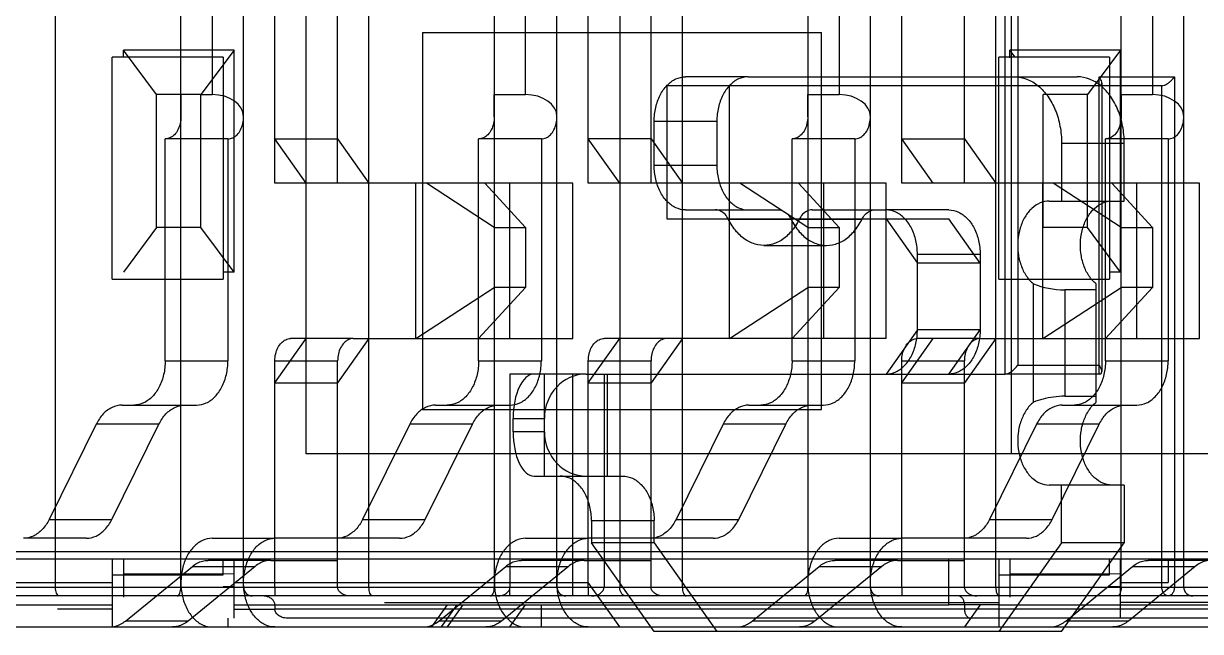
# Model space of a CAD drawing. Header units: millimetres. Extents: x 0 to 594, y 0 to 420.
# Drawn here: x 164.291 to 166.946, y 89.683 to 91.053 of the extents above; entities that cross this region are included whole.
import ezdxf

# ---------------------------------------------------------------- set-up
doc = ezdxf.new("R2010")
doc.units = ezdxf.units.MM
doc.header["$LTSCALE"] = 32.67
doc.layers.get('0').update_dxf_attribs({"linetype": 'CONTINUOUS'})

msp = doc.modelspace()

# ---------------------------------------------------------------- linework, layer by layer
at = {"color": 9, "linetype": 'CONTINUOUS'}
for p, q in [((166.5059, 90.2632), (166.5059, 92.6132)), ((166.5342, 92.5932), (166.5342, 90.2832)), ((165.9261, 90.9332), (165.7846, 90.9332)), ((166.5271, 90.9332), (166.6685, 90.9332)), ((166.718, 90.2632), (166.718, 90.9332)), ((166.718, 90.9332), (166.8877, 90.9332)), ((166.8877, 90.9332), (166.8877, 89.7832)), ((166.8594, 90.9132), (166.718, 90.9132)), ((166.8594, 89.7832), (166.8594, 90.9132)), ((165.7139, 90.8332), (165.8554, 90.8332)), ((166.7746, 90.7832), (166.6332, 90.7832)), ((165.8554, 90.7332), (165.7139, 90.7332)), ((166.6049, 90.6532), (166.7463, 90.6532)), ((165.7846, 90.6332), (165.9942, 90.6332)), ((166.0701, 90.6332), (166.2115, 90.6332)), ((166.3786, 90.6332), (166.2372, 90.6332)), ((166.0231, 90.6119), (165.8817, 90.6119)), ((166.1826, 90.6119), (166.0411, 90.6119)), ((166.3079, 90.5332), (166.4493, 90.5332)), ((166.4493, 90.3632), (166.3079, 90.3632)), ((165.0351, 90.3432), (164.8937, 90.3432)), ((165.7422, 90.3432), (165.6008, 90.3432)), ((166.4493, 90.3432), (166.3079, 90.3432)), ((164.6108, 90.2932), (164.7523, 90.2932)), ((164.8583, 90.2932), (164.9998, 90.2932)), ((165.318, 90.2932), (165.4594, 90.2932)), ((165.5654, 90.2932), (165.7069, 90.2932)), ((166.0251, 90.2932), (166.1665, 90.2932)), ((166.2725, 90.2932), (166.414, 90.2932)), ((166.5342, 90.2832), (166.718, 90.2832)), ((166.7322, 90.2932), (166.8736, 90.2932)), ((165.5607, 90.2632), (165.4429, 90.2632)), ((166.2372, 90.2632), (166.3786, 90.2632)), ((166.718, 90.2632), (166.5059, 90.2632)), ((164.5134, 90.1932), (164.6816, 90.1932)), ((165.2205, 90.1932), (165.3887, 90.1932)), ((165.9276, 90.1932), (166.0958, 90.1932)), ((166.6347, 90.1932), (166.8029, 90.1932)), ((164.5968, 90.1505), (164.4554, 90.1505)), ((165.304, 90.1505), (165.1625, 90.1505)), ((165.3957, 90.1632), (165.4664, 90.1632)), ((166.0111, 90.1505), (165.8696, 90.1505)), ((166.7182, 90.1505), (166.5767, 90.1505)), ((165.4664, 90.1332), (165.3957, 90.1332)), ((165.4429, 90.0332), (165.6432, 90.0332)), ((166.7463, 90.0132), (166.6049, 90.0132)), ((164.3491, 89.9358), (164.4905, 89.9358)), ((165.0562, 89.9358), (165.1976, 89.9358)), ((165.7633, 89.9358), (165.9048, 89.9358)), ((166.4704, 89.9358), (166.6119, 89.9358)), ((165.5725, 89.9332), (165.7139, 89.9332)), ((164.4326, 89.8932), (164.2912, 89.8932)), ((164.7169, 89.8932), (164.8583, 89.8932)), ((165.1397, 89.8932), (164.9983, 89.8932)), ((165.424, 89.8932), (165.5654, 89.8932)), ((165.8468, 89.8932), (165.7054, 89.8932)), ((166.1311, 89.8932), (166.2725, 89.8932)), ((166.5539, 89.8932), (166.4125, 89.8932)), ((164.6721, 89.8298), (164.8135, 89.8298)), ((164.8489, 89.8432), (164.7074, 89.8432)), ((165.3792, 89.8298), (165.5206, 89.8298)), ((165.556, 89.8432), (165.4145, 89.8432)), ((166.0863, 89.8298), (166.2277, 89.8298)), ((166.2631, 89.8432), (166.1217, 89.8432)), ((166.7934, 89.8298), (166.9348, 89.8298)), ((166.9702, 89.8432), (166.8288, 89.8432)), ((164.4914, 89.8107), (164.7414, 89.8107)), ((164.5164, 89.8136), (164.7664, 89.8133)), ((166.4914, 89.8107), (166.7414, 89.8107)), ((166.5164, 89.8136), (166.7664, 89.8133)), ((163.5148, 89.7832), (170.4008, 89.7832)), ((164.7414, 89.7846), (164.7664, 89.7846)), ((166.7414, 89.7846), (166.7664, 89.7846)), ((166.7664, 89.7932), (166.8737, 89.7932)), ((170.3808, 89.7632), (163.5431, 89.7632)), ((169.1717, 89.7332), (164.8583, 89.7332)), ((165.6008, 89.7432), (166.3786, 89.7432)), ((166.4914, 89.7432), (166.7664, 89.7432)), ((164.6626, 89.7066), (164.5212, 89.7066)), ((170.1687, 89.7132), (164.8866, 89.7132)), ((165.3697, 89.7066), (165.2283, 89.7066)), ((166.0768, 89.7066), (165.9354, 89.7066)), ((166.7839, 89.7066), (166.6425, 89.7066))]:
    msp.add_line(p, q, dxfattribs=at)
at = {"color": 6, "linetype": 'CONTINUOUS'}
for p, q in [((164.929, 90.0832), (164.929, 92.2432)), ((164.3634, 89.7832), (164.3634, 92.1132)), ((164.6462, 90.8932), (164.6462, 92.1132)), ((164.7876, 89.7832), (164.7876, 92.1132)), ((165.0705, 89.7832), (165.0705, 92.1132)), ((165.3533, 92.1132), (165.3533, 90.8932)), ((165.4947, 89.7832), (165.4947, 92.1132)), ((165.6362, 92.1132), (165.6362, 89.7832)), ((165.7776, 89.7832), (165.7776, 92.1132)), ((166.0604, 92.1132), (166.0604, 90.8932)), ((166.2018, 89.7832), (166.2018, 92.1132)), ((166.4847, 89.7832), (166.4847, 92.1132)), ((166.7675, 90.8932), (166.7675, 92.1132)), ((166.9089, 89.7832), (166.9089, 92.1132)), ((166.52, 90.0832), (166.52, 91.9732)), ((165.424, 90.8932), (165.424, 91.7432)), ((164.8583, 90.6932), (164.8583, 91.4532)), ((164.9998, 90.6932), (164.9998, 91.4532)), ((165.5654, 90.6932), (165.5654, 91.4532)), ((165.7069, 90.6932), (165.7069, 91.4532)), ((166.2725, 90.6932), (166.2725, 91.4532)), ((166.414, 90.6932), (166.414, 91.4532)), ((164.7169, 91.2932), (164.7169, 90.8932)), ((166.1311, 91.2932), (166.1311, 90.8932)), ((166.8382, 91.2932), (166.8382, 90.8932)), ((165.9261, 90.9332), (166.5271, 90.9332)), ((166.7239, 90.919), (166.7239, 90.269)), ((164.6914, 90.8932), (164.7169, 90.8932)), ((165.3533, 90.8932), (165.424, 90.8932)), ((165.7422, 90.9132), (165.7422, 90.6132)), ((166.718, 90.9132), (165.7422, 90.9132)), ((165.8836, 90.3432), (165.8836, 90.9132)), ((166.0604, 90.8932), (166.1311, 90.8932)), ((166.7675, 90.8932), (166.8382, 90.8932)), ((164.6462, 89.7832), (164.6462, 90.8432)), ((165.3533, 90.8432), (165.3533, 89.7832)), ((166.0604, 90.8432), (166.0604, 89.7832)), ((166.7675, 89.7832), (166.7675, 90.8432)), ((165.7139, 90.7332), (165.7139, 90.8332)), ((165.8554, 90.8332), (165.8554, 90.7332)), ((164.6108, 90.2932), (164.6108, 90.7932)), ((164.7523, 90.7932), (164.6108, 90.7932)), ((164.7523, 90.7932), (164.7523, 90.2932)), ((164.929, 90.6932), (164.8583, 90.7932)), ((164.8583, 90.7932), (164.9998, 90.7932)), ((164.9998, 90.7932), (165.0705, 90.6932)), ((165.318, 90.2932), (165.318, 90.7932)), ((165.4594, 90.7932), (165.318, 90.7932)), ((165.4594, 90.7932), (165.4594, 90.2932)), ((165.6362, 90.6932), (165.5654, 90.7932)), ((165.7069, 90.7932), (165.5654, 90.7932)), ((165.7069, 90.7932), (165.7776, 90.6932)), ((166.0251, 90.2932), (166.0251, 90.7932)), ((166.1665, 90.7932), (166.0251, 90.7932)), ((166.1665, 90.7932), (166.1665, 90.2932)), ((166.3433, 90.6932), (166.2725, 90.7932)), ((166.2725, 90.7932), (166.414, 90.7932)), ((166.414, 90.7932), (166.4847, 90.6932)), ((166.7322, 90.2932), (166.7322, 90.7932)), ((166.8736, 90.7932), (166.7322, 90.7932)), ((166.8736, 90.7932), (166.8736, 90.2932)), ((166.6332, 90.7832), (166.6332, 90.6532)), ((166.7746, 90.6532), (166.7746, 90.7832)), ((165.5301, 90.6932), (164.8583, 90.6932)), ((165.1765, 90.3432), (165.1765, 90.6932)), ((165.3533, 90.5932), (165.2002, 90.6932)), ((165.3322, 90.6932), (165.424, 90.5932)), ((165.3887, 90.3432), (165.3887, 90.6932)), ((165.5301, 90.3432), (165.5301, 90.6932)), ((166.2372, 90.6932), (165.5654, 90.6932)), ((166.0604, 90.5932), (165.9073, 90.6932)), ((166.0393, 90.6932), (166.1311, 90.5932)), ((166.0958, 90.6932), (166.0958, 90.3432)), ((166.2372, 90.3432), (166.2372, 90.6932)), ((166.9443, 90.6932), (166.2725, 90.6932)), ((166.5907, 90.3432), (166.5907, 90.6932)), ((166.7675, 90.5932), (166.6144, 90.6932)), ((166.7464, 90.6932), (166.8382, 90.5932)), ((166.8029, 90.3432), (166.8029, 90.6932)), ((166.9443, 90.3432), (166.9443, 90.6932)), ((166.7463, 90.6532), (166.7746, 90.6532)), ((166.2115, 90.6332), (166.2372, 90.6332)), ((165.7422, 90.6132), (166.3786, 90.6132)), ((166.2372, 90.6132), (166.3079, 90.5132)), ((166.4493, 90.5132), (166.3786, 90.6132)), ((165.3533, 90.5932), (165.424, 90.5932)), ((165.424, 90.5932), (165.424, 90.4587)), ((166.0604, 90.5932), (166.1311, 90.5932)), ((166.1311, 90.5932), (166.1311, 90.4587)), ((166.7675, 90.5932), (166.8382, 90.5932)), ((166.8382, 90.5932), (166.8382, 90.4587)), ((165.9614, 90.5532), (166.1028, 90.5532)), ((166.3079, 90.3632), (166.3079, 90.5332)), ((166.4493, 90.5332), (166.4493, 90.3632)), ((166.4493, 90.5132), (166.3079, 90.5132)), ((166.5695, 90.1998), (166.5695, 90.4666)), ((166.711, 90.1998), (166.711, 90.4666)), ((165.1765, 90.3432), (165.3533, 90.4587)), ((165.318, 90.3432), (165.424, 90.4587)), ((165.424, 90.4587), (165.3533, 90.4587)), ((165.8836, 90.3432), (166.0604, 90.4587)), ((166.0251, 90.3432), (166.1311, 90.4587)), ((166.1311, 90.4587), (166.0604, 90.4587)), ((166.5907, 90.3432), (166.7675, 90.4587)), ((166.6402, 90.4532), (166.6402, 90.2132)), ((166.711, 90.4532), (166.6402, 90.4532)), ((166.7322, 90.3432), (166.8382, 90.4587)), ((166.8382, 90.4587), (166.7675, 90.4587)), ((166.3079, 90.3632), (166.2372, 90.2632)), ((166.3786, 90.2632), (166.4493, 90.3632)), ((164.8583, 90.2432), (164.929, 90.3432)), ((165.0705, 90.3432), (164.9998, 90.2432)), ((165.0351, 90.3432), (165.5301, 90.3432)), ((165.5654, 90.2432), (165.6362, 90.3432)), ((165.7776, 90.3432), (165.7069, 90.2432)), ((166.2372, 90.3432), (165.7422, 90.3432)), ((166.2725, 90.2432), (166.3433, 90.3432)), ((166.4847, 90.3432), (166.414, 90.2432)), ((166.4493, 90.3432), (166.9443, 90.3432)), ((164.8583, 89.7832), (164.8583, 90.2932)), ((164.9998, 89.7832), (164.9998, 90.2932)), ((165.5654, 89.7832), (165.5654, 90.2932)), ((165.7069, 89.7832), (165.7069, 90.2932)), ((166.2725, 89.7832), (166.2725, 90.2932)), ((166.414, 89.7832), (166.414, 90.2932)), ((165.3887, 90.2632), (165.3887, 89.7832)), ((165.4429, 90.2632), (165.3887, 90.2632)), ((165.4664, 90.0332), (165.4664, 90.2632)), ((165.5301, 89.7832), (165.5301, 90.2632)), ((165.5607, 90.2632), (166.2372, 90.2632)), ((165.6008, 90.2632), (165.6008, 89.7832)), ((165.6079, 90.2632), (165.6079, 90.0332)), ((166.3786, 90.2632), (166.5059, 90.2632)), ((164.8583, 90.2432), (164.9998, 90.2432)), ((165.5654, 90.2432), (165.7069, 90.2432)), ((166.2725, 90.2432), (166.414, 90.2432)), ((166.6402, 90.2132), (166.711, 90.2132)), ((164.4554, 90.1505), (164.3491, 89.9358)), ((164.4905, 89.9358), (164.5968, 90.1505)), ((165.1625, 90.1505), (165.0562, 89.9358)), ((165.1976, 89.9358), (165.304, 90.1505)), ((165.3957, 90.1332), (165.3957, 90.1632)), ((165.8696, 90.1505), (165.7633, 89.9358)), ((165.9048, 89.9358), (166.0111, 90.1505)), ((166.5767, 90.1505), (166.4704, 89.9358)), ((166.6119, 89.9358), (166.7182, 90.1505)), ((170.1616, 90.0832), (164.929, 90.0832)), ((166.6332, 89.8832), (166.6332, 90.0132)), ((166.7746, 90.0132), (166.7463, 90.0132)), ((166.7746, 90.0132), (166.7746, 89.8832)), ((165.5725, 89.9332), (165.5725, 89.8832)), ((165.7139, 89.8832), (165.7139, 89.9332)), ((164.9983, 89.8932), (164.8583, 89.8932)), ((165.7054, 89.8932), (165.5654, 89.8932)), ((165.7139, 89.6832), (165.5725, 89.8832)), ((165.7139, 89.8832), (165.5725, 89.8832)), ((165.7139, 89.8832), (165.8554, 89.6832)), ((166.4125, 89.8932), (166.2725, 89.8932)), ((166.6332, 89.8832), (166.4918, 89.6832)), ((166.6332, 89.6832), (166.7746, 89.8832)), ((166.7746, 89.8832), (166.6332, 89.8832)), ((164.5212, 89.7066), (164.6721, 89.8298)), ((164.8135, 89.8298), (164.6626, 89.7066)), ((164.8489, 89.8432), (164.9998, 89.8432)), ((165.2283, 89.7066), (165.3792, 89.8298)), ((165.5206, 89.8298), (165.3697, 89.7066)), ((165.556, 89.8432), (165.7069, 89.8432)), ((165.9354, 89.7066), (166.0863, 89.8298)), ((166.2277, 89.8298), (166.0768, 89.7066)), ((166.2631, 89.8432), (166.414, 89.8432)), ((166.6425, 89.7066), (166.7934, 89.8298)), ((166.9348, 89.8298), (166.7839, 89.7066)), ((164.8583, 89.7832), (164.8583, 89.7632)), ((165.3887, 89.7632), (165.3887, 89.7832)), ((165.5301, 89.7632), (165.5301, 89.7832)), ((165.5654, 89.7832), (165.5654, 89.7632)), ((166.2725, 89.7832), (166.2725, 89.7632)), ((164.8583, 89.7432), (164.8583, 89.7332)), ((166.414, 89.7432), (166.414, 89.7332)), ((166.6332, 89.6832), (165.7139, 89.6832))]:
    msp.add_line(p, q, dxfattribs=at)
at = {"color": 7, "linetype": 'CONTINUOUS'}
for p, q in [((165.1914, 91.0332), (165.1914, 90.1832)), ((165.1914, 91.0332), (166.0914, 91.0332)), ((166.0914, 90.1832), (166.0914, 91.0332)), ((164.4914, 90.4771), (164.4914, 90.9771)), ((164.7414, 90.9771), (164.4914, 90.9771)), ((164.5164, 90.9771), (164.5164, 90.9932)), ((164.5914, 90.8932), (164.5164, 90.9932)), ((164.7664, 90.9932), (164.5164, 90.9932)), ((164.7664, 90.9932), (164.6914, 90.8932)), ((164.7414, 90.9771), (164.7414, 90.4771)), ((164.7664, 90.4932), (164.7664, 90.9932)), ((166.4914, 90.4771), (166.4914, 90.9771)), ((166.7414, 90.9771), (166.4914, 90.9771)), ((166.5164, 90.9757), (166.5164, 90.9932)), ((166.5285, 90.9771), (166.5164, 90.9932)), ((166.7664, 90.9932), (166.5164, 90.9932)), ((166.7664, 90.9932), (166.6914, 90.8932)), ((166.7414, 90.9771), (166.7414, 90.4771)), ((166.7664, 90.4932), (166.7664, 90.9932)), ((164.5914, 90.5932), (164.5914, 90.8932)), ((164.6914, 90.8932), (164.5914, 90.8932)), ((164.6914, 90.5932), (164.6914, 90.8932)), ((166.5914, 90.5932), (166.5914, 90.8932)), ((166.6914, 90.8932), (166.5914, 90.8932)), ((166.6914, 90.5932), (166.6914, 90.8932)), ((164.5914, 90.5932), (164.5164, 90.4932)), ((164.6914, 90.5932), (164.5914, 90.5932)), ((164.7664, 90.4932), (164.6914, 90.5932)), ((166.6914, 90.5932), (166.5914, 90.5932)), ((166.7664, 90.4932), (166.6914, 90.5932)), ((164.7664, 90.4932), (164.7414, 90.4932)), ((166.7664, 90.4932), (166.7414, 90.4932)), ((164.4914, 90.4771), (164.7414, 90.4771)), ((166.4914, 90.4771), (166.7414, 90.4771)), ((165.1914, 90.1832), (166.0914, 90.1832)), ((151.2414, 89.8632), (171.7164, 89.8632)), ((151.2414, 89.8471), (171.9914, 89.8471)), ((164.4914, 89.8471), (164.4914, 89.6932)), ((164.5164, 89.8471), (164.5164, 89.7603)), ((164.7414, 89.8107), (164.7414, 89.8471)), ((164.7664, 89.7132), (164.7664, 89.8471)), ((166.3786, 89.7432), (166.3786, 89.8471)), ((166.4914, 89.8471), (166.4914, 89.6932)), ((166.5164, 89.8471), (166.5164, 89.7603)), ((166.7414, 89.8107), (166.7414, 89.8471)), ((166.7664, 89.7132), (166.7664, 89.8471)), ((166.8737, 89.8471), (166.8737, 89.7932)), ((163.6916, 89.7932), (164.4914, 89.7932)), ((164.7664, 89.7932), (165.5654, 89.7932)), ((165.6362, 89.6932), (165.5654, 89.7932)), ((163.8967, 89.7432), (164.4914, 89.7432)), ((164.7664, 89.7432), (165.6008, 89.7432)), ((165.2472, 89.7432), (165.2119, 89.6932)), ((165.2685, 89.7432), (165.2331, 89.6932)), ((165.2826, 89.7432), (165.2472, 89.6932)), ((165.3887, 89.6932), (165.424, 89.7432)), ((165.4594, 89.6932), (165.4594, 89.7432)), ((166.4914, 89.7432), (166.3786, 89.7432)), ((166.4493, 89.7432), (166.414, 89.6932)), ((166.7664, 89.7432), (168.4914, 89.7432)), ((164.7523, 89.7132), (164.7523, 89.6932)), ((140.8504, 89.6932), (368.1414, 89.6932))]:
    msp.add_line(p, q, dxfattribs=at)
at = {"color": 2, "linetype": 'CONTINUOUS'}
for p, q in [((164.6462, 90.8932), (164.6462, 90.8432)), ((164.6462, 90.8785), (164.6462, 90.8932)), ((165.3533, 90.8932), (165.3533, 90.8432)), ((165.3533, 90.8785), (165.3533, 90.8932)), ((166.0604, 90.8932), (166.0604, 90.8432)), ((166.0604, 90.8785), (166.0604, 90.8932)), ((166.7675, 90.8932), (166.7675, 90.8432)), ((166.7675, 90.8785), (166.7675, 90.8932)), ((164.6462, 90.8432), (164.6462, 90.8785)), ((165.3533, 90.8432), (165.3533, 90.8785)), ((166.0604, 90.8432), (166.0604, 90.8785)), ((166.7675, 90.8432), (166.7675, 90.8785))]:
    msp.add_line(p, q, dxfattribs=at)
at = {"color": 40, "linetype": 'CONTINUOUS'}
for p, q in [((165.1058, 89.7482), (166.4914, 89.7482)), ((167.0504, 89.7482), (166.7664, 89.7482)), ((164.4914, 89.7332), (164.3681, 89.7332)), ((164.7664, 89.7332), (164.8583, 89.7332))]:
    msp.add_line(p, q, dxfattribs=at)
at = {"color": 6, "linetype": 'CONTINUOUS'}
for centre in [(164.8076, 89.7832), (165.5147, 89.7832), (166.2218, 89.7832), (166.9289, 89.7832)]:
    msp.add_arc(centre, 0.02, 180, 270, dxfattribs=at)
for centre, major_axis, ratio, start_param, end_param in [((164.7169, 90.8432), (0.0707, 0), 0.707107, 0, 1.570796), ((165.424, 90.8432), (0.0707, 0), 0.707107, 0, 1.570796), ((166.1311, 90.8432), (0.0707, 0), 0.707107, 0, 1.570796), ((166.8382, 90.8432), (0.0707, 0), 0.707107, 0, 1.570796), ((166.6402, 90.5532), (0.1414, 0), 0.707107, -2.094395, -1.570796), ((165.4429, 90.1632), (0, 0.1), 0.471405, 0, 1.570796), ((165.5607, 90.1632), (0, 0.1), 0.942809, 0, 1.570796), ((165.4429, 90.1332), (0, 0.1), 0.471405, 1.570796, 3.141593), ((165.5607, 90.1332), (0, 0.1), 0.942809, 1.570796, 3.141593)]:
    msp.add_ellipse(centre, major_axis=major_axis, ratio=ratio, start_param=start_param, end_param=end_param, dxfattribs=at)
for points, knots in [([(165.7139, 90.8332), (165.7139, 90.8436), (165.7162, 90.8639), (165.7259, 90.8918), (165.7414, 90.9143), (165.7614, 90.9295), (165.7772, 90.9332), (165.7846, 90.9332)], [0, 0, 0, 0, 0.231921, 0.451816, 0.652616, 0.832988, 1, 1, 1, 1]), ([(165.9261, 90.9332), (165.9186, 90.9332), (165.9028, 90.9295), (165.8828, 90.9143), (165.8674, 90.8918), (165.8576, 90.8639), (165.8554, 90.8436), (165.8554, 90.8332)], [0, 0, 0, 0, 0.167033, 0.347419, 0.548223, 0.768107, 1, 1, 1, 1]), ([(166.5271, 90.9332), (166.5364, 90.9332), (166.5558, 90.9294), (166.5819, 90.9136), (166.6038, 90.8892), (166.6204, 90.858), (166.6308, 90.8219), (166.6332, 90.7962), (166.6332, 90.7832)], [0, 0, 0, 0, 0.138604, 0.285311, 0.445425, 0.619974, 0.806462, 1, 1, 1, 1]), ([(166.7746, 90.7832), (166.7746, 90.7962), (166.7722, 90.8219), (166.7618, 90.858), (166.7452, 90.8892), (166.7233, 90.9136), (166.6972, 90.9294), (166.6779, 90.9332), (166.6685, 90.9332)], [0, 0, 0, 0, 0.193523, 0.380005, 0.554552, 0.714671, 0.861386, 1, 1, 1, 1]), ([(166.718, 90.9132), (166.7193, 90.9132), (166.7218, 90.9136), (166.7241, 90.9171), (166.7238, 90.9216), (166.7219, 90.9272), (166.7195, 90.931), (166.718, 90.9332)], [0, 0, 0, 0, 0.15241, 0.285899, 0.463249, 0.681339, 1, 1, 1, 1]), ([(166.8594, 90.9132), (166.8611, 90.9132), (166.8649, 90.9141), (166.8707, 90.9169), (166.8766, 90.9211), (166.8825, 90.9266), (166.886, 90.9308), (166.8877, 90.9332)], [0, 0, 0, 0, 0.143398, 0.321399, 0.537221, 0.750629, 1, 1, 1, 1]), ([(164.6462, 90.8432), (164.6462, 90.838), (164.6451, 90.8278), (164.6402, 90.8139), (164.6325, 90.8026), (164.6225, 90.795), (164.6146, 90.7932), (164.6108, 90.7932)], [0, 0, 0, 0, 0.231921, 0.451816, 0.652616, 0.832988, 1, 1, 1, 1]), ([(164.7523, 90.7932), (164.756, 90.7932), (164.7639, 90.795), (164.7739, 90.8026), (164.7816, 90.8139), (164.7865, 90.8278), (164.7876, 90.838), (164.7876, 90.8432)], [0, 0, 0, 0, 0.167033, 0.347419, 0.548223, 0.768107, 1, 1, 1, 1]), ([(165.3533, 90.8432), (165.3533, 90.838), (165.3522, 90.8278), (165.3473, 90.8139), (165.3396, 90.8026), (165.3296, 90.795), (165.3217, 90.7932), (165.318, 90.7932)], [0, 0, 0, 0, 0.231921, 0.451816, 0.652616, 0.832988, 1, 1, 1, 1]), ([(165.4594, 90.7932), (165.4631, 90.7932), (165.471, 90.795), (165.481, 90.8026), (165.4887, 90.8139), (165.4936, 90.8278), (165.4947, 90.838), (165.4947, 90.8432)], [0, 0, 0, 0, 0.167033, 0.347419, 0.548223, 0.768107, 1, 1, 1, 1]), ([(166.0604, 90.8432), (166.0604, 90.838), (166.0593, 90.8278), (166.0544, 90.8139), (166.0467, 90.8026), (166.0367, 90.795), (166.0288, 90.7932), (166.0251, 90.7932)], [0, 0, 0, 0, 0.231921, 0.451816, 0.652616, 0.832988, 1, 1, 1, 1]), ([(166.1665, 90.7932), (166.1702, 90.7932), (166.1781, 90.795), (166.1881, 90.8026), (166.1958, 90.8139), (166.2007, 90.8278), (166.2018, 90.838), (166.2018, 90.8432)], [0, 0, 0, 0, 0.167033, 0.347419, 0.548223, 0.768107, 1, 1, 1, 1]), ([(166.7675, 90.8432), (166.7675, 90.838), (166.7664, 90.8278), (166.7615, 90.8139), (166.7538, 90.8026), (166.7438, 90.795), (166.7359, 90.7932), (166.7322, 90.7932)], [0, 0, 0, 0, 0.231921, 0.451816, 0.652616, 0.832988, 1, 1, 1, 1]), ([(166.8736, 90.7932), (166.8773, 90.7932), (166.8852, 90.795), (166.8952, 90.8026), (166.9029, 90.8139), (166.9078, 90.8278), (166.9089, 90.838), (166.9089, 90.8432)], [0, 0, 0, 0, 0.167033, 0.347419, 0.548223, 0.768107, 1, 1, 1, 1]), ([(165.7846, 90.6332), (165.7772, 90.6332), (165.7614, 90.6369), (165.7414, 90.652), (165.7259, 90.6746), (165.7162, 90.7025), (165.7139, 90.7228), (165.7139, 90.7332)], [0, 0, 0, 0, 0.167033, 0.347419, 0.548223, 0.768107, 1, 1, 1, 1]), ([(165.8554, 90.7332), (165.8554, 90.7228), (165.8576, 90.7025), (165.8674, 90.6746), (165.8828, 90.652), (165.9028, 90.6369), (165.9186, 90.6332), (165.9261, 90.6332)], [0, 0, 0, 0, 0.231921, 0.451816, 0.652616, 0.832988, 1, 1, 1, 1]), ([(166.6049, 90.6532), (166.598, 90.6532), (166.5835, 90.65), (166.5645, 90.637), (166.5493, 90.6173), (166.5388, 90.5925), (166.5337, 90.5648), (166.5342, 90.5361), (166.5405, 90.5087), (166.552, 90.4847), (166.5633, 90.4717), (166.5695, 90.4666)], [0, 0, 0, 0, 0.090123, 0.186671, 0.293213, 0.409513, 0.532562, 0.657761, 0.780064, 0.895025, 1, 1, 1, 1]), ([(166.711, 90.4666), (166.7047, 90.4717), (166.6934, 90.4847), (166.6819, 90.5087), (166.6757, 90.5361), (166.6751, 90.5648), (166.6802, 90.5925), (166.6907, 90.6173), (166.7059, 90.637), (166.7249, 90.65), (166.7394, 90.6532), (166.7463, 90.6532)], [0, 0, 0, 0, 0.104968, 0.219922, 0.342221, 0.467417, 0.590467, 0.70677, 0.813317, 0.909871, 1, 1, 1, 1]), ([(165.8817, 90.6119), (165.8796, 90.616), (165.8747, 90.6234), (165.8646, 90.6313), (165.8565, 90.6332), (165.8527, 90.6332)], [0, 0, 0, 0, 0.3679, 0.697276, 1, 1, 1, 1]), ([(165.9942, 90.6332), (165.998, 90.6332), (166.006, 90.6313), (166.0161, 90.6234), (166.0211, 90.616), (166.0231, 90.6119)], [0, 0, 0, 0, 0.302724, 0.6321, 1, 1, 1, 1]), ([(166.0701, 90.6332), (166.0663, 90.6332), (166.0583, 90.6313), (166.0481, 90.6234), (166.0432, 90.616), (166.0411, 90.6119)], [0, 0, 0, 0, 0.302724, 0.6321, 1, 1, 1, 1]), ([(166.1826, 90.6119), (166.1846, 90.616), (166.1895, 90.6234), (166.1997, 90.6313), (166.2077, 90.6332), (166.2115, 90.6332)], [0, 0, 0, 0, 0.3679, 0.697276, 1, 1, 1, 1]), ([(166.3079, 90.5332), (166.3079, 90.5436), (166.3057, 90.5639), (166.2959, 90.5918), (166.2805, 90.6143), (166.2604, 90.6295), (166.2447, 90.6332), (166.2372, 90.6332)], [0, 0, 0, 0, 0.231921, 0.451816, 0.652616, 0.832988, 1, 1, 1, 1]), ([(166.3786, 90.6332), (166.3861, 90.6332), (166.4018, 90.6295), (166.4219, 90.6143), (166.4373, 90.5918), (166.4471, 90.5639), (166.4493, 90.5436), (166.4493, 90.5332)], [0, 0, 0, 0, 0.167033, 0.347419, 0.548223, 0.768107, 1, 1, 1, 1]), ([(166.0411, 90.6119), (166.0362, 90.6019), (166.0247, 90.584), (166.0018, 90.5636), (165.9753, 90.5528), (165.9475, 90.5528), (165.9211, 90.5636), (165.8981, 90.584), (165.8866, 90.6019), (165.8817, 90.6119)], [0, 0, 0, 0, 0.159909, 0.304257, 0.436331, 0.563669, 0.695743, 0.840091, 1, 1, 1, 1]), ([(166.0231, 90.6119), (166.028, 90.6019), (166.0395, 90.584), (166.0625, 90.5636), (166.0889, 90.5528), (166.1168, 90.5528), (166.1432, 90.5636), (166.1661, 90.584), (166.1777, 90.6019), (166.1826, 90.6119)], [0, 0, 0, 0, 0.159909, 0.304257, 0.436331, 0.563669, 0.695743, 0.840091, 1, 1, 1, 1]), ([(166.2372, 90.2632), (166.2447, 90.2632), (166.2604, 90.2669), (166.2805, 90.282), (166.2959, 90.3046), (166.3057, 90.3325), (166.3079, 90.3528), (166.3079, 90.3632)], [0, 0, 0, 0, 0.167033, 0.347419, 0.548223, 0.768107, 1, 1, 1, 1]), ([(166.4493, 90.3632), (166.4493, 90.3528), (166.4471, 90.3325), (166.4373, 90.3046), (166.4219, 90.282), (166.4018, 90.2669), (166.3861, 90.2632), (166.3786, 90.2632)], [0, 0, 0, 0, 0.231921, 0.451816, 0.652616, 0.832988, 1, 1, 1, 1]), ([(164.8583, 90.2932), (164.8583, 90.2984), (164.8594, 90.3086), (164.8643, 90.3225), (164.8721, 90.3338), (164.8821, 90.3413), (164.8899, 90.3432), (164.8937, 90.3432)], [0, 0, 0, 0, 0.231921, 0.451816, 0.652616, 0.832988, 1, 1, 1, 1]), ([(165.0351, 90.3432), (165.0314, 90.3432), (165.0235, 90.3413), (165.0135, 90.3338), (165.0058, 90.3225), (165.0009, 90.3086), (164.9998, 90.2984), (164.9998, 90.2932)], [0, 0, 0, 0, 0.167033, 0.347419, 0.548223, 0.768107, 1, 1, 1, 1]), ([(165.5654, 90.2932), (165.5654, 90.2984), (165.5666, 90.3086), (165.5714, 90.3225), (165.5792, 90.3338), (165.5892, 90.3413), (165.5971, 90.3432), (165.6008, 90.3432)], [0, 0, 0, 0, 0.231921, 0.451816, 0.652616, 0.832988, 1, 1, 1, 1]), ([(165.7422, 90.3432), (165.7385, 90.3432), (165.7306, 90.3413), (165.7206, 90.3338), (165.7129, 90.3225), (165.708, 90.3086), (165.7069, 90.2984), (165.7069, 90.2932)], [0, 0, 0, 0, 0.167033, 0.347419, 0.548223, 0.768107, 1, 1, 1, 1]), ([(166.2725, 90.2932), (166.2725, 90.2984), (166.2737, 90.3086), (166.2786, 90.3225), (166.2863, 90.3338), (166.2963, 90.3413), (166.3042, 90.3432), (166.3079, 90.3432)], [0, 0, 0, 0, 0.231921, 0.451816, 0.652616, 0.832988, 1, 1, 1, 1]), ([(166.4493, 90.3432), (166.4456, 90.3432), (166.4377, 90.3413), (166.4277, 90.3338), (166.42, 90.3225), (166.4151, 90.3086), (166.414, 90.2984), (166.414, 90.2932)], [0, 0, 0, 0, 0.167033, 0.347419, 0.548223, 0.768107, 1, 1, 1, 1]), ([(164.6108, 90.2932), (164.6108, 90.2828), (164.6086, 90.2625), (164.5988, 90.2346), (164.5834, 90.212), (164.5634, 90.1969), (164.5476, 90.1932), (164.5401, 90.1932)], [0, 0, 0, 0, 0.231921, 0.451816, 0.652616, 0.832988, 1, 1, 1, 1]), ([(164.6816, 90.1932), (164.689, 90.1932), (164.7048, 90.1969), (164.7248, 90.212), (164.7403, 90.2346), (164.75, 90.2625), (164.7523, 90.2828), (164.7523, 90.2932)], [0, 0, 0, 0, 0.167033, 0.347419, 0.548223, 0.768107, 1, 1, 1, 1]), ([(165.318, 90.2932), (165.318, 90.2828), (165.3157, 90.2625), (165.3059, 90.2346), (165.2905, 90.212), (165.2705, 90.1969), (165.2547, 90.1932), (165.2472, 90.1932)], [0, 0, 0, 0, 0.231921, 0.451816, 0.652616, 0.832988, 1, 1, 1, 1]), ([(165.3887, 90.1932), (165.3962, 90.1932), (165.4119, 90.1969), (165.4319, 90.212), (165.4474, 90.2346), (165.4572, 90.2625), (165.4594, 90.2828), (165.4594, 90.2932)], [0, 0, 0, 0, 0.167033, 0.347419, 0.548223, 0.768107, 1, 1, 1, 1]), ([(166.0251, 90.2932), (166.0251, 90.2828), (166.0228, 90.2625), (166.013, 90.2346), (165.9976, 90.212), (165.9776, 90.1969), (165.9618, 90.1932), (165.9544, 90.1932)], [0, 0, 0, 0, 0.231921, 0.451816, 0.652616, 0.832988, 1, 1, 1, 1]), ([(166.0958, 90.1932), (166.1033, 90.1932), (166.119, 90.1969), (166.139, 90.212), (166.1545, 90.2346), (166.1643, 90.2625), (166.1665, 90.2828), (166.1665, 90.2932)], [0, 0, 0, 0, 0.167033, 0.347419, 0.548223, 0.768107, 1, 1, 1, 1]), ([(166.5059, 90.2632), (166.5076, 90.2632), (166.5114, 90.2641), (166.5171, 90.2669), (166.523, 90.2711), (166.5289, 90.2766), (166.5325, 90.2808), (166.5342, 90.2832)], [0, 0, 0, 0, 0.143389, 0.321382, 0.53722, 0.750591, 1, 1, 1, 1]), ([(166.7322, 90.2932), (166.7322, 90.2828), (166.7299, 90.2625), (166.7202, 90.2346), (166.7047, 90.212), (166.6847, 90.1969), (166.6689, 90.1932), (166.6615, 90.1932)], [0, 0, 0, 0, 0.231921, 0.451816, 0.652616, 0.832988, 1, 1, 1, 1]), ([(166.718, 90.2632), (166.7193, 90.2632), (166.7218, 90.2636), (166.7241, 90.2671), (166.7238, 90.2716), (166.7219, 90.2772), (166.7195, 90.281), (166.718, 90.2832)], [0, 0, 0, 0, 0.152391, 0.285901, 0.463263, 0.681339, 1, 1, 1, 1]), ([(166.8029, 90.1932), (166.8104, 90.1932), (166.8261, 90.1969), (166.8461, 90.212), (166.8616, 90.2346), (166.8714, 90.2625), (166.8736, 90.2828), (166.8736, 90.2932)], [0, 0, 0, 0, 0.167033, 0.347419, 0.548223, 0.768107, 1, 1, 1, 1]), ([(166.5695, 90.1998), (166.5633, 90.1947), (166.552, 90.1817), (166.5405, 90.1577), (166.5342, 90.1303), (166.5337, 90.1016), (166.5388, 90.0738), (166.5493, 90.0491), (166.5645, 90.0294), (166.5835, 90.0163), (166.598, 90.0132), (166.6049, 90.0132)], [0, 0, 0, 0, 0.104968, 0.219922, 0.342221, 0.467417, 0.590467, 0.70677, 0.813317, 0.909871, 1, 1, 1, 1]), ([(166.6402, 90.2132), (166.6317, 90.2132), (166.6153, 90.2121), (166.5915, 90.2076), (166.5766, 90.2027), (166.5695, 90.1998)], [0, 0, 0, 0, 0.352636, 0.682582, 1, 1, 1, 1]), ([(166.7463, 90.0132), (166.7394, 90.0132), (166.7249, 90.0163), (166.7059, 90.0294), (166.6907, 90.0491), (166.6802, 90.0738), (166.6751, 90.1016), (166.6757, 90.1303), (166.6819, 90.1577), (166.6934, 90.1817), (166.7047, 90.1947), (166.711, 90.1998)], [0, 0, 0, 0, 0.090123, 0.186671, 0.293213, 0.409513, 0.532562, 0.657761, 0.780064, 0.895025, 1, 1, 1, 1]), ([(164.5134, 90.1932), (164.5057, 90.1932), (164.4897, 90.1893), (164.4694, 90.1737), (164.4595, 90.1588), (164.4554, 90.1505)], [0, 0, 0, 0, 0.302718, 0.632094, 1, 1, 1, 1]), ([(164.5968, 90.1505), (164.6009, 90.1588), (164.6108, 90.1737), (164.6311, 90.1893), (164.6472, 90.1932), (164.6548, 90.1932)], [0, 0, 0, 0, 0.367906, 0.697282, 1, 1, 1, 1]), ([(165.2205, 90.1932), (165.2129, 90.1932), (165.1968, 90.1893), (165.1765, 90.1737), (165.1666, 90.1588), (165.1625, 90.1505)], [0, 0, 0, 0, 0.302718, 0.632094, 1, 1, 1, 1]), ([(165.304, 90.1505), (165.3081, 90.1588), (165.3179, 90.1737), (165.3382, 90.1893), (165.3543, 90.1932), (165.3619, 90.1932)], [0, 0, 0, 0, 0.367906, 0.697282, 1, 1, 1, 1]), ([(165.9276, 90.1932), (165.92, 90.1932), (165.9039, 90.1893), (165.8836, 90.1737), (165.8737, 90.1588), (165.8696, 90.1505)], [0, 0, 0, 0, 0.302718, 0.632094, 1, 1, 1, 1]), ([(166.0111, 90.1505), (166.0152, 90.1588), (166.025, 90.1737), (166.0453, 90.1893), (166.0614, 90.1932), (166.069, 90.1932)], [0, 0, 0, 0, 0.367906, 0.697282, 1, 1, 1, 1]), ([(166.6347, 90.1932), (166.6271, 90.1932), (166.611, 90.1893), (166.5907, 90.1737), (166.5808, 90.1588), (166.5767, 90.1505)], [0, 0, 0, 0, 0.302718, 0.632094, 1, 1, 1, 1]), ([(166.7182, 90.1505), (166.7223, 90.1588), (166.7321, 90.1737), (166.7524, 90.1893), (166.7685, 90.1932), (166.7761, 90.1932)], [0, 0, 0, 0, 0.367906, 0.697282, 1, 1, 1, 1]), ([(165.5725, 89.9332), (165.5725, 89.9436), (165.5703, 89.9639), (165.5605, 89.9918), (165.5451, 90.0143), (165.525, 90.0295), (165.5093, 90.0332), (165.5018, 90.0332)], [0, 0, 0, 0, 0.231921, 0.451816, 0.652616, 0.832988, 1, 1, 1, 1]), ([(165.6432, 90.0332), (165.6507, 90.0332), (165.6665, 90.0295), (165.6865, 90.0143), (165.7019, 89.9918), (165.7117, 89.9639), (165.7139, 89.9436), (165.7139, 89.9332)], [0, 0, 0, 0, 0.167033, 0.347419, 0.548223, 0.768107, 1, 1, 1, 1]), ([(164.3491, 89.9358), (164.345, 89.9275), (164.3352, 89.9127), (164.3148, 89.897), (164.2988, 89.8932), (164.2912, 89.8932)], [0, 0, 0, 0, 0.367906, 0.697282, 1, 1, 1, 1]), ([(164.4326, 89.8932), (164.4402, 89.8932), (164.4563, 89.897), (164.4766, 89.9127), (164.4864, 89.9275), (164.4905, 89.9358)], [0, 0, 0, 0, 0.302718, 0.632094, 1, 1, 1, 1]), ([(165.0562, 89.9358), (165.0521, 89.9275), (165.0423, 89.9127), (165.022, 89.897), (165.0059, 89.8932), (164.9983, 89.8932)], [0, 0, 0, 0, 0.367906, 0.697282, 1, 1, 1, 1]), ([(165.1397, 89.8932), (165.1473, 89.8932), (165.1634, 89.897), (165.1837, 89.9127), (165.1935, 89.9275), (165.1976, 89.9358)], [0, 0, 0, 0, 0.302718, 0.632094, 1, 1, 1, 1]), ([(165.7633, 89.9358), (165.7592, 89.9275), (165.7494, 89.9127), (165.7291, 89.897), (165.713, 89.8932), (165.7054, 89.8932)], [0, 0, 0, 0, 0.367906, 0.697282, 1, 1, 1, 1]), ([(165.8468, 89.8932), (165.8544, 89.8932), (165.8705, 89.897), (165.8908, 89.9127), (165.9007, 89.9275), (165.9048, 89.9358)], [0, 0, 0, 0, 0.302718, 0.632094, 1, 1, 1, 1]), ([(166.4704, 89.9358), (166.4663, 89.9275), (166.4565, 89.9127), (166.4362, 89.897), (166.4201, 89.8932), (166.4125, 89.8932)], [0, 0, 0, 0, 0.367906, 0.697282, 1, 1, 1, 1]), ([(166.5539, 89.8932), (166.5615, 89.8932), (166.5776, 89.897), (166.5979, 89.9127), (166.6078, 89.9275), (166.6119, 89.9358)], [0, 0, 0, 0, 0.302718, 0.632094, 1, 1, 1, 1]), ([(164.7169, 89.8932), (164.7094, 89.8932), (164.6936, 89.8894), (164.6736, 89.8742), (164.6582, 89.8518), (164.6485, 89.8241), (164.6451, 89.7936), (164.6483, 89.763), (164.6579, 89.7351), (164.6733, 89.7124), (164.6934, 89.697), (164.7093, 89.6932), (164.7169, 89.6932)], [0, 0, 0, 0, 0.084001, 0.17453, 0.274141, 0.383201, 0.498547, 0.613899, 0.723406, 0.824087, 0.915612, 1, 1, 1, 1]), ([(164.8583, 89.6932), (164.8508, 89.6932), (164.835, 89.6969), (164.815, 89.7121), (164.7997, 89.7346), (164.7899, 89.7623), (164.7865, 89.7928), (164.7897, 89.8234), (164.7994, 89.8512), (164.8147, 89.874), (164.8348, 89.8894), (164.8508, 89.8932), (164.8583, 89.8932)], [0, 0, 0, 0, 0.084001, 0.17453, 0.274141, 0.383201, 0.498547, 0.613899, 0.723406, 0.824087, 0.915612, 1, 1, 1, 1]), ([(165.424, 89.8932), (165.4165, 89.8932), (165.4007, 89.8894), (165.3807, 89.8742), (165.3653, 89.8518), (165.3556, 89.8241), (165.3522, 89.7936), (165.3554, 89.763), (165.3651, 89.7351), (165.3804, 89.7124), (165.4005, 89.697), (165.4165, 89.6932), (165.424, 89.6932)], [0, 0, 0, 0, 0.084001, 0.17453, 0.274141, 0.383201, 0.498547, 0.613899, 0.723406, 0.824087, 0.915612, 1, 1, 1, 1]), ([(165.5654, 89.6932), (165.5579, 89.6932), (165.5421, 89.6969), (165.5221, 89.7121), (165.5068, 89.7346), (165.497, 89.7623), (165.4936, 89.7928), (165.4968, 89.8234), (165.5065, 89.8512), (165.5218, 89.874), (165.5419, 89.8894), (165.5579, 89.8932), (165.5654, 89.8932)], [0, 0, 0, 0, 0.084001, 0.17453, 0.274141, 0.383201, 0.498547, 0.613899, 0.723406, 0.824087, 0.915612, 1, 1, 1, 1]), ([(166.1311, 89.8932), (166.1236, 89.8932), (166.1078, 89.8894), (166.0878, 89.8742), (166.0724, 89.8518), (166.0627, 89.8241), (166.0593, 89.7936), (166.0625, 89.763), (166.0722, 89.7351), (166.0875, 89.7124), (166.1076, 89.697), (166.1236, 89.6932), (166.1311, 89.6932)], [0, 0, 0, 0, 0.084001, 0.17453, 0.274141, 0.383201, 0.498547, 0.613899, 0.723406, 0.824087, 0.915612, 1, 1, 1, 1]), ([(166.2725, 89.6932), (166.265, 89.6932), (166.2492, 89.6969), (166.2292, 89.7121), (166.2139, 89.7346), (166.2041, 89.7623), (166.2007, 89.7928), (166.204, 89.8234), (166.2136, 89.8512), (166.2289, 89.874), (166.249, 89.8894), (166.265, 89.8932), (166.2725, 89.8932)], [0, 0, 0, 0, 0.084001, 0.17453, 0.274141, 0.383201, 0.498547, 0.613899, 0.723406, 0.824087, 0.915612, 1, 1, 1, 1]), ([(164.6721, 89.8298), (164.6755, 89.8326), (164.6828, 89.8375), (164.6949, 89.8421), (164.7033, 89.8432), (164.7074, 89.8432)], [0, 0, 0, 0, 0.347685, 0.678527, 1, 1, 1, 1]), ([(164.8489, 89.8432), (164.8447, 89.8432), (164.8363, 89.8421), (164.8243, 89.8375), (164.817, 89.8326), (164.8135, 89.8298)], [0, 0, 0, 0, 0.321473, 0.652315, 1, 1, 1, 1]), ([(165.3792, 89.8298), (165.3826, 89.8326), (165.3899, 89.8375), (165.402, 89.8421), (165.4104, 89.8432), (165.4145, 89.8432)], [0, 0, 0, 0, 0.347685, 0.678527, 1, 1, 1, 1]), ([(165.556, 89.8432), (165.5518, 89.8432), (165.5434, 89.8421), (165.5314, 89.8375), (165.5241, 89.8326), (165.5206, 89.8298)], [0, 0, 0, 0, 0.321473, 0.652315, 1, 1, 1, 1]), ([(166.0863, 89.8298), (166.0898, 89.8326), (166.0971, 89.8375), (166.1091, 89.8421), (166.1175, 89.8432), (166.1217, 89.8432)], [0, 0, 0, 0, 0.347685, 0.678527, 1, 1, 1, 1]), ([(166.2631, 89.8432), (166.259, 89.8432), (166.2505, 89.8421), (166.2385, 89.8375), (166.2312, 89.8326), (166.2277, 89.8298)], [0, 0, 0, 0, 0.321473, 0.652315, 1, 1, 1, 1]), ([(166.7934, 89.8298), (166.7969, 89.8326), (166.8042, 89.8375), (166.8162, 89.8421), (166.8246, 89.8432), (166.8288, 89.8432)], [0, 0, 0, 0, 0.347685, 0.678527, 1, 1, 1, 1]), ([(166.9702, 89.8432), (166.9661, 89.8432), (166.9577, 89.8421), (166.9456, 89.8375), (166.9383, 89.8326), (166.9348, 89.8298)], [0, 0, 0, 0, 0.321473, 0.652315, 1, 1, 1, 1]), ([(164.3716, 89.7632), (164.3705, 89.7632), (164.3677, 89.765), (164.3653, 89.7696), (164.3636, 89.776), (164.3634, 89.7807), (164.3634, 89.7832)], [0, 0, 0, 0, 0.149969, 0.384165, 0.674258, 1, 1, 1, 1]), ([(164.6379, 89.7632), (164.6391, 89.7632), (164.642, 89.7648), (164.6442, 89.7697), (164.6458, 89.7759), (164.6462, 89.7807), (164.6462, 89.7832)], [0, 0, 0, 0, 0.157648, 0.386192, 0.674766, 1, 1, 1, 1]), ([(165.028, 89.7632), (165.0242, 89.7632), (165.017, 89.7642), (165.0077, 89.7686), (165.0014, 89.775), (164.9998, 89.7806), (164.9998, 89.7832)], [0, 0, 0, 0, 0.304372, 0.565296, 0.795456, 1, 1, 1, 1]), ([(165.0788, 89.7632), (165.0776, 89.7632), (165.0748, 89.765), (165.0724, 89.7696), (165.0708, 89.776), (165.0705, 89.7807), (165.0705, 89.7832)], [0, 0, 0, 0, 0.149969, 0.384165, 0.674258, 1, 1, 1, 1]), ([(165.345, 89.7632), (165.3462, 89.7632), (165.3491, 89.7648), (165.3513, 89.7697), (165.3529, 89.7759), (165.3533, 89.7807), (165.3533, 89.7832)], [0, 0, 0, 0, 0.157648, 0.386192, 0.674766, 1, 1, 1, 1]), ([(165.3604, 89.7632), (165.3642, 89.7632), (165.3714, 89.7642), (165.3807, 89.7686), (165.387, 89.775), (165.3887, 89.7806), (165.3887, 89.7832)], [0, 0, 0, 0, 0.304372, 0.565296, 0.795456, 1, 1, 1, 1]), ([(165.5725, 89.7632), (165.5764, 89.7632), (165.5836, 89.7642), (165.5928, 89.7686), (165.5992, 89.775), (165.6008, 89.7806), (165.6008, 89.7832)], [0, 0, 0, 0, 0.304372, 0.565296, 0.795457, 1, 1, 1, 1]), ([(165.6503, 89.7632), (165.6484, 89.7632), (165.6444, 89.7644), (165.6398, 89.7691), (165.6368, 89.7756), (165.6362, 89.7806), (165.6362, 89.7832)], [0, 0, 0, 0, 0.211223, 0.44465, 0.70975, 1, 1, 1, 1]), ([(165.7351, 89.7632), (165.7313, 89.7632), (165.7241, 89.7642), (165.7148, 89.7686), (165.7085, 89.775), (165.7069, 89.7806), (165.7069, 89.7832)], [0, 0, 0, 0, 0.304372, 0.565296, 0.795456, 1, 1, 1, 1]), ([(165.7776, 89.7832), (165.7776, 89.7807), (165.7778, 89.776), (165.7795, 89.7697), (165.7819, 89.7651), (165.7847, 89.7632), (165.7859, 89.7632)], [0, 0, 0, 0, 0.325306, 0.612357, 0.843693, 1, 1, 1, 1]), ([(166.0604, 89.7832), (166.0604, 89.7807), (166.06, 89.776), (166.0584, 89.7698), (166.0563, 89.7649), (166.0534, 89.7632), (166.0521, 89.7632)], [0, 0, 0, 0, 0.324468, 0.609604, 0.834238, 1, 1, 1, 1]), ([(166.414, 89.7832), (166.414, 89.7811), (166.415, 89.7768), (166.4191, 89.7711), (166.4252, 89.7668), (166.4332, 89.7639), (166.439, 89.7632), (166.4423, 89.7632)], [0, 0, 0, 0, 0.16482, 0.33863, 0.54035, 0.744599, 1, 1, 1, 1]), ([(166.4847, 89.7832), (166.4847, 89.7807), (166.4849, 89.776), (166.4866, 89.7697), (166.4891, 89.7651), (166.4918, 89.7632), (166.493, 89.7632)], [0, 0, 0, 0, 0.325314, 0.612349, 0.843695, 1, 1, 1, 1]), ([(166.7675, 89.7832), (166.7675, 89.7807), (166.7671, 89.776), (166.7655, 89.7698), (166.7634, 89.7649), (166.7605, 89.7632), (166.7592, 89.7632)], [0, 0, 0, 0, 0.324468, 0.609604, 0.834238, 1, 1, 1, 1]), ([(164.8583, 89.7432), (164.8583, 89.7453), (164.8573, 89.7496), (164.8532, 89.7552), (164.8471, 89.7595), (164.8392, 89.7625), (164.8333, 89.7632), (164.8301, 89.7632)], [0, 0, 0, 0, 0.164804, 0.338575, 0.540328, 0.744548, 1, 1, 1, 1]), ([(166.414, 89.7432), (166.414, 89.7458), (166.4133, 89.7508), (166.4103, 89.7573), (166.4057, 89.762), (166.4017, 89.7632), (166.3998, 89.7632)], [0, 0, 0, 0, 0.29025, 0.55535, 0.788777, 1, 1, 1, 1]), ([(164.8866, 89.7132), (164.8828, 89.7132), (164.8756, 89.7142), (164.8663, 89.7186), (164.86, 89.725), (164.8583, 89.7306), (164.8583, 89.7332)], [0, 0, 0, 0, 0.304369, 0.5653, 0.795454, 1, 1, 1, 1]), ([(166.414, 89.7332), (166.414, 89.7306), (166.4146, 89.7256), (166.4176, 89.7191), (166.4222, 89.7144), (166.4262, 89.7132), (166.4281, 89.7132)], [0, 0, 0, 0, 0.29025, 0.55535, 0.788777, 1, 1, 1, 1]), ([(164.4858, 89.6932), (164.49, 89.6932), (164.4984, 89.6942), (164.5104, 89.6989), (164.5177, 89.7038), (164.5212, 89.7066)], [0, 0, 0, 0, 0.321473, 0.652315, 1, 1, 1, 1]), ([(164.6626, 89.7066), (164.6592, 89.7038), (164.6519, 89.6989), (164.6398, 89.6942), (164.6314, 89.6932), (164.6273, 89.6932)], [0, 0, 0, 0, 0.347685, 0.678527, 1, 1, 1, 1]), ([(165.1929, 89.6932), (165.1971, 89.6932), (165.2055, 89.6942), (165.2175, 89.6989), (165.2248, 89.7038), (165.2283, 89.7066)], [0, 0, 0, 0, 0.321473, 0.652315, 1, 1, 1, 1]), ([(165.3697, 89.7066), (165.3663, 89.7038), (165.359, 89.6989), (165.3469, 89.6942), (165.3385, 89.6932), (165.3344, 89.6932)], [0, 0, 0, 0, 0.347685, 0.678527, 1, 1, 1, 1]), ([(165.9, 89.6932), (165.9042, 89.6932), (165.9126, 89.6942), (165.9246, 89.6989), (165.9319, 89.7038), (165.9354, 89.7066)], [0, 0, 0, 0, 0.321473, 0.652315, 1, 1, 1, 1]), ([(166.0768, 89.7066), (166.0734, 89.7038), (166.0661, 89.6989), (166.054, 89.6942), (166.0456, 89.6932), (166.0415, 89.6932)], [0, 0, 0, 0, 0.347685, 0.678527, 1, 1, 1, 1]), ([(166.6072, 89.6932), (166.6113, 89.6932), (166.6197, 89.6942), (166.6318, 89.6989), (166.6391, 89.7038), (166.6425, 89.7066)], [0, 0, 0, 0, 0.321473, 0.652315, 1, 1, 1, 1]), ([(166.7839, 89.7066), (166.7805, 89.7038), (166.7732, 89.6989), (166.7611, 89.6942), (166.7527, 89.6932), (166.7486, 89.6932)], [0, 0, 0, 0, 0.347685, 0.678527, 1, 1, 1, 1])]:
    msp.add_open_spline(points, degree=3, knots=knots, dxfattribs=at)
at = {"color": 9, "linetype": 'CONTINUOUS'}
for points, knots in [([(166.8736, 89.7632), (166.8717, 89.7632), (166.8677, 89.7644), (166.8631, 89.7691), (166.8601, 89.7756), (166.8594, 89.7806), (166.8594, 89.7832)], [0, 0, 0, 0, 0.209467, 0.444656, 0.71203, 1, 1, 1, 1]), ([(166.8877, 89.7832), (166.8877, 89.7806), (166.8871, 89.7756), (166.8841, 89.7691), (166.8795, 89.7644), (166.8755, 89.7632), (166.8736, 89.7632)], [0, 0, 0, 0, 0.28797, 0.555344, 0.790533, 1, 1, 1, 1])]:
    msp.add_open_spline(points, degree=3, knots=knots, dxfattribs=at)

doc.saveas('drawing.dxf')
